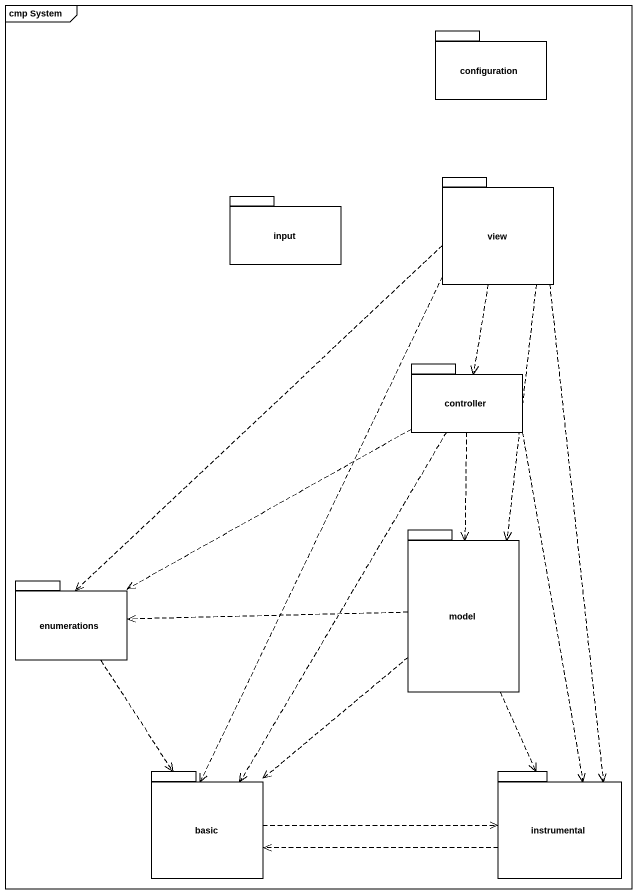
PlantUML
@startuml
mainframe cmp System
package configuration {
}
package view {
}
package input {
}
package controller {
}
package model {
}
package enumerations {
}
package basic {
}
package instrumental {
}
view ..> controller
view ..> model
view ..> enumerations
view ..> basic
view ..> instrumental
controller ..> model
controller .left.> enumerations
controller ..> basic
controller ..> instrumental
model .left.> enumerations
model ..> basic
model ..> instrumental
enumerations ..> basic
basic .right.> instrumental
instrumental .left.> basic
@enduml
